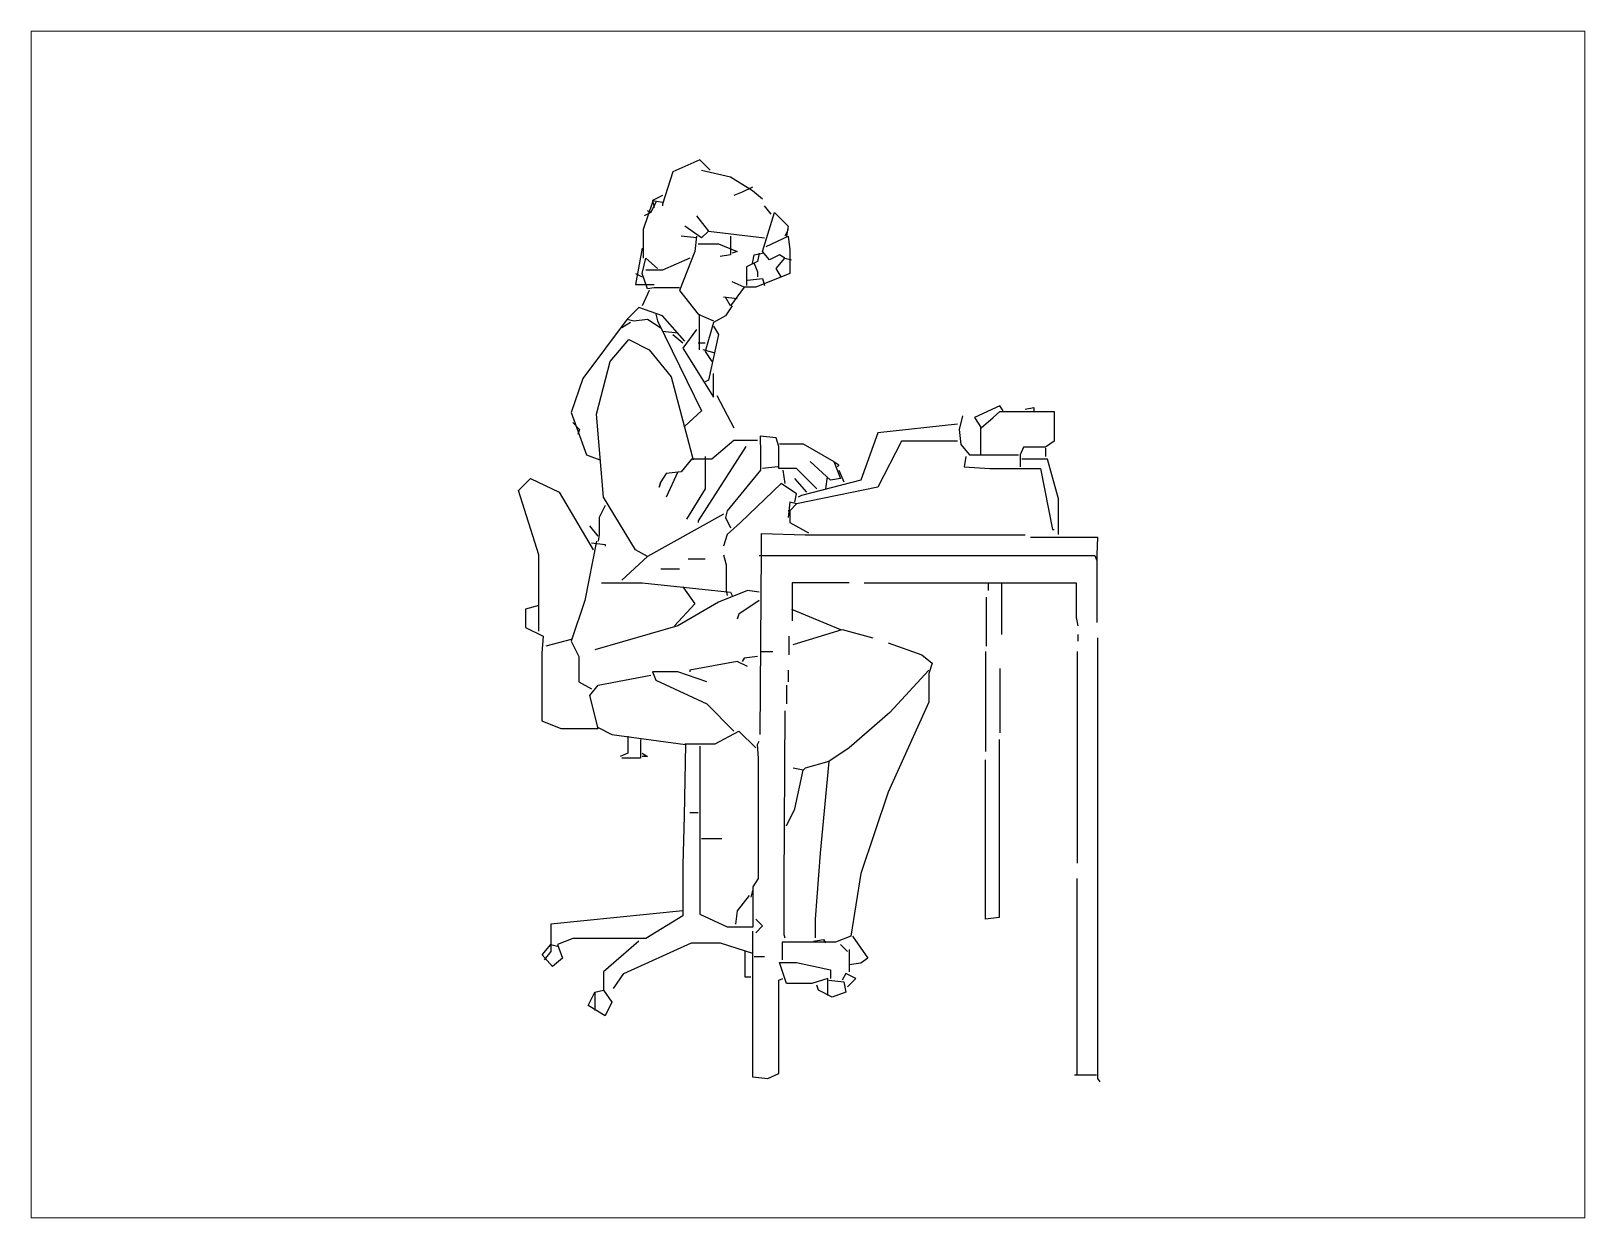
# Paper-space layout 'Drawing484' of a CAD drawing. Header units: millimetres. Extents: x 6 to 632, y -1 to 477.
# The model-space entities are those that its viewports show. They can reach past a viewport. Long polylines and large blocks are cut down to what shows.
import ezdxf

# ---------------------------------------------------------------- set-up
doc = ezdxf.new("R2010")
doc.units = ezdxf.units.MM
doc.layers.add('Standard', color=7, linetype='Continuous')

msp = doc.modelspace()

# ---------------------------------------------------------------- linework, layer by layer
at = {"layer": 'Standard', "linetype": 'Continuous'}
for points in [[(243.805, 396.5), (243.305, 397), (241.972, 396.416), (241.472, 394.833), (241.472, 394.75)], [(243.388, 396.5), (244.805, 396.166), (245.888, 395.5), (246.388, 395.083)], [(241.472, 395.25), (240.972, 395), (241.055, 394.666)], [(245.888, 395.666), (245.388, 395.416), (244.972, 395.25)], [(240.972, 394.916), (240.513, 393.583), (240.513, 392.166)], [(240.888, 394.416), (240.555, 394.25)], [(241.138, 394.916), (240.888, 394.416), (240.722, 394.5)], [(240.972, 395), (241.472, 394.916)], [(247.305, 391.25), (247.055, 391.666), (247.472, 392.166), (247.222, 392.333), (246.722, 392.083), (246.388, 392.5), (246.972, 394.416), (247.638, 393.75), (247.555, 393.25)], [(246.805, 394.333), (246.472, 394.75)], [(243.722, 393.5), (243.388, 393.166), (242.555, 393.75)], [(243.138, 394.25), (243.722, 393.5), (246.472, 393.166)], [(247.638, 393.583), (247.472, 393.25)], [(243.138, 393.25), (243.055, 392.5), (242.305, 390.583), (243.222, 389.416), (243.972, 389.083)], [(243.138, 393.166), (242.388, 393.25)], [(243.222, 392.875), (244.222, 392.875), (245.138, 392.5), (244.888, 392.416)], [(244.805, 393.25), (244.805, 392.333), (244.305, 392.25)], [(246.555, 392.75), (247.638, 393.25), (247.722, 392.583), (247.722, 391.416), (246.055, 390.75), (245.472, 390.75), (244.805, 389.833), (244.555, 390.25)], [(240.472, 392.666), (240.138, 390.875), (241.055, 390.875)], [(242.305, 390.708), (241.055, 390.708), (240.722, 390.666), (240.472, 391.416), (240.555, 391.833), (240.638, 392.166), (241.222, 391.666)], [(242.805, 392.166), (241.472, 391.583), (240.638, 391.583)], [(246.222, 392.416), (246.138, 392), (245.597, 391.75), (245.597, 390.833)], [(245.888, 391.916), (245.972, 392.333), (246.388, 392.416)], [(247.472, 392.166), (247.805, 392.083)], [(240.138, 391.416), (240.472, 391.25)], [(245.972, 391.916), (246.138, 391.5), (246.138, 391.25)], [(240.805, 390.583), (240.472, 389.833)], [(245.472, 390.75), (244.888, 391)], [(245.638, 391.083), (246.388, 391.166), (246.472, 390.833)], [(242.555, 388.083), (241.472, 389.333), (240.305, 389.75), (239.722, 389.166), (237.555, 386.25), (236.972, 384.583), (237.722, 382.5), (238.388, 382.25)], [(244.888, 389.833), (244.555, 389.333), (243.972, 389), (243.555, 387.583), (243.888, 387.083)], [(245.138, 390.166), (244.472, 390.25)], [(239.888, 389), (239.472, 388.75)], [(239.722, 389.166), (240.055, 389.083), (240.722, 389.166), (241.388, 388.75)], [(241.138, 389.416), (241.222, 389.083), (243.388, 384.666), (242.555, 383.916)], [(243.263, 389.416), (243.263, 387.666)], [(244.472, 379.583), (240.722, 377.5), (240.138, 377.833), (238.555, 380.416), (238.222, 384.5), (238.888, 387.083), (239.805, 388.166), (240.805, 387.666), (241.888, 386.333), (242.972, 382.25)], [(241.472, 388.583), (242.222, 388.5)], [(241.972, 388.416), (242.472, 388)], [(243.138, 388.666), (242.472, 387.75), (243.972, 385.333), (243.972, 386.5)], [(243.972, 388.833), (244.222, 388.416), (243.722, 386.166), (243.555, 386.083)], [(243.222, 388), (243.555, 388)], [(244.055, 387.5), (243.472, 387.666)], [(244.138, 385.416), (244.972, 383.833)], [(256.222, 384.416), (256.055, 383.75), (256.138, 383), (256.555, 382.5), (258.972, 382.5)], [(258.222, 384.666), (258.055, 384.916), (256.805, 384.333), (257.138, 383.833), (257.722, 384.333), (258.055, 384.625), (260.722, 384.625), (260.722, 383.166), (260.305, 382.875), (259.222, 382.875), (259.055, 382.5), (259.055, 381.916)], [(259.305, 384.75), (259.722, 384.833), (259.722, 384.666)], [(237.055, 384.083), (237.388, 383.75), (237.305, 383.5)], [(255.972, 384), (252.055, 383.583), (251.222, 381.25), (248.305, 380.5), (248.138, 380.416)], [(257.097, 383.833), (257.097, 382.5)], [(246.138, 383.208), (244.972, 383.208), (243.888, 382.291), (242.888, 382.291), (242.388, 381.666), (241.638, 381.583), (241.388, 381.166), (241.305, 380.916), (241.388, 381.166)], [(245.555, 382.916), (243.222, 379.25), (243.222, 379.166)], [(249.055, 380.833), (248.055, 381.833), (247.18, 381.833), (247.18, 382.916), (247.055, 383.333), (246.263, 383.416), (246.284, 382.583), (246.284, 381.75), (244.638, 379.75), (244.555, 379.416), (244.805, 378.916)], [(247.222, 383.041), (248.388, 383.041), (249.888, 382.166), (250.222, 381.333), (249.722, 381.25), (248.722, 382.166)], [(255.972, 383.166), (253.222, 383.166), (252.055, 380.916), (248.055, 380.083), (247.722, 380.166), (247.638, 379.416)], [(260.305, 382.833), (260.305, 382.416)], [(243.555, 382.416), (243.555, 380.833), (242.638, 379.333)], [(249.888, 382.166), (250.138, 382), (250.055, 381.916)], [(256.388, 382.416), (256.305, 381.916), (257.555, 381.833), (260.055, 381.833), (260.638, 378.833), (260.722, 378.833)], [(260.93, 378.583), (260.93, 380.333), (260.388, 382.291), (259.138, 382.291)], [(235.388, 373.833), (235.388, 377.583), (234.388, 380.75), (234.972, 381.333), (236.388, 380.666), (238.055, 377.833)], [(242.222, 381.666), (241.638, 380.416)], [(247.138, 381.916), (246.388, 381.833)], [(247.388, 381.75), (247.472, 381.083)], [(248.555, 380.666), (247.972, 381.333)], [(249.555, 381.416), (249.472, 380.833)], [(250.138, 381.75), (250.388, 381.166)], [(247.972, 380.166), (248.055, 380.583), (247.305, 381.083), (245.305, 379.166), (244.638, 378.583), (244.472, 378)], [(238.638, 380), (238.347, 379.416), (238.347, 378.583), (238.305, 378.25)], [(248.055, 380.083), (247.722, 379.75), (247.638, 379.75)], [(247.722, 379.75), (247.722, 379.166), (248.638, 378.666)], [(238.305, 378.5), (237.888, 379)], [(238.222, 378.25), (237.638, 375.333), (236.972, 373.333), (237.347, 372.583), (237.347, 371.333), (237.972, 371)], [(246.263, 368.75), (246.326, 377.75), (246.326, 378.625), (248.472, 378.562), (259.305, 378.562)], [(259.555, 378.458), (262.847, 378.458), (262.826, 377.583), (262.826, 374.25)], [(237.972, 378.166), (238.638, 378.083), (238.638, 378)], [(240.722, 377.5), (239.472, 376.333)], [(244.472, 377.583), (244.597, 377.083), (244.597, 375.833), (244.638, 375.583)], [(246.222, 377.541), (262.722, 377.541), (262.805, 377.333)], [(242.305, 376.875), (241.388, 376.875)], [(243.555, 377.375), (242.722, 377.375)], [(238.472, 376.208), (240.472, 376.208), (244.805, 375.75), (244.888, 375.583)], [(242.472, 376), (243.055, 375.166), (242.055, 374.083)], [(250.638, 376.208), (247.847, 376.208), (247.847, 374.333)], [(251.388, 376.208), (261.805, 376.208), (261.805, 374.5), (261.888, 374.083)], [(257.472, 376.166), (257.472, 375.833)], [(258.138, 376.166), (258.138, 373.666)], [(246.222, 375.75), (245.638, 375.833), (244.222, 375.25), (242.222, 374.083), (238.138, 372.916)], [(246.222, 375.333), (245.222, 374.666), (245.138, 374.416)], [(257.388, 375.5), (257.388, 373.083)], [(235.388, 375.083), (234.722, 374.916), (234.722, 374), (235.597, 373.583), (235.534, 372.75), (235.534, 369.416), (236.472, 369.041), (238.305, 369.041), (237.888, 370.666), (238.305, 371.166), (240.888, 371.666)], [(247.805, 374.916), (250.222, 373.916)], [(247.888, 373.166), (250.305, 373.916), (251.805, 373.5)], [(261.888, 373.666), (261.888, 373.333)], [(236.972, 373.416), (235.722, 373.083)], [(252.555, 373.25), (254.222, 372.666), (254.722, 372.25), (254.555, 371.75), (254.555, 370.333), (252.555, 365.916), (251.222, 361.916), (250.722, 358.833), (249.972, 358.541), (247.347, 358.541), (247.347, 357.666)], [(247.68, 373.583), (247.68, 372.666)], [(262.847, 373.5), (262.847, 351.833), (262.972, 351.666)], [(245.638, 372.083), (245.138, 372.333), (242.805, 371.916), (242.805, 371.833)], [(246.138, 372.583), (245.472, 372.5), (245.388, 372.333)], [(246.305, 372.833), (246.888, 372.833)], [(257.347, 372.833), (257.347, 367.916)], [(261.847, 372.833), (261.847, 362.416)], [(243.638, 371.333), (242.222, 371.833), (240.972, 371.833), (241.138, 371.416), (243.638, 370.25), (244.972, 368.916)], [(247.638, 371.916), (247.638, 371.333)], [(254.555, 371.916), (252.638, 369.833), (250.638, 368.083), (249.638, 367.416), (249.222, 362.916), (248.972, 359.666), (248.972, 358.75)], [(258.055, 372), (258.055, 368.833)], [(247.555, 371.166), (247.555, 370.25)], [(247.472, 369.916), (247.43, 361.416), (247.43, 358.916), (247.472, 358.75)], [(238.305, 369.083), (238.972, 368.75), (242.597, 368.25), (242.534, 364.75), (242.461, 362.333), (242.461, 359.833), (240.638, 358.708), (237.055, 358.708), (236.305, 358.416), (236.555, 357.75), (236.055, 357.333), (235.555, 357.916), (235.972, 358.416), (236.305, 358.333)], [(239.763, 368.666), (239.763, 367.833), (239.388, 367.666)], [(240.388, 368.5), (240.388, 367.583), (239.472, 367.583)], [(242.555, 368.291), (244.055, 368.291), (245.222, 368.916), (246.055, 368.083)], [(243.305, 368.166), (243.305, 359.916), (244.638, 359.291), (245.93, 359.291), (245.93, 361.25), (246.18, 361.666), (246.18, 367.583), (246.138, 368.25), (246.222, 368.416)], [(258.013, 368.5), (258.013, 359.75), (257.347, 359.666), (257.347, 367.5)], [(240.472, 367.833), (240.722, 367.666), (240.472, 367.666)], [(247.555, 364.25), (247.972, 365.083), (248.388, 367), (247.888, 367.083)], [(249.638, 367.416), (248.472, 367.083), (248.388, 367)], [(242.805, 364.916), (243.222, 364.916)], [(243.388, 363.625), (244.388, 363.625)], [(261.847, 352), (261.847, 361.666)], [(245.722, 360.833), (245.138, 360.083), (245.055, 359.416)], [(245.888, 361.083), (245.805, 360.75)], [(242.472, 360.083), (235.972, 359.416), (235.972, 358.083), (235.638, 357.666)], [(246.055, 359.666), (246.388, 359.333), (246.055, 359)], [(240.305, 358.583), (238.555, 357.083), (238.555, 356.166)], [(239.055, 356.25), (239.555, 357), (242.888, 358.5), (244.305, 358.5), (245.888, 358)], [(245.888, 359.083), (245.888, 351.916), (246.638, 351.833), (247.18, 352.083), (247.18, 356.666), (247.388, 356.75)], [(248.888, 358.583), (249.388, 358.666), (249.472, 358.5)], [(250.222, 358.416), (250.555, 358.083)], [(250.805, 358.833), (251.555, 357.75), (251.222, 357.5), (250.638, 357.416)], [(245.513, 358.083), (245.513, 356.833), (245.805, 356.833)], [(245.972, 357.833), (246.472, 357.833)], [(250.638, 358.166), (250.638, 357.083)], [(249.597, 355.916), (249.597, 356.75), (248.805, 356.5), (247.555, 356.5), (247.222, 357.541), (248.055, 357.541), (249.722, 357.166), (249.722, 356.75)], [(250.555, 356.333), (250.972, 356.75), (250.472, 357), (250.305, 356.666)], [(238.555, 356.166), (238.972, 355.583), (238.638, 354.916), (237.805, 355.416), (238.138, 356.083), (238.555, 356.166)], [(238.138, 356.083), (238.138, 355.166)], [(249.638, 356.666), (250.388, 356.583), (250.472, 356.083), (249.805, 355.833), (249.138, 356.166), (249.055, 356.416)], [(262.805, 352), (261.722, 352)]]:
    msp.add_lwpolyline(points, dxfattribs=at)

psp = doc.layouts.new('Drawing484')

# ---------------------------------------------------------------- viewports
at = {"layer": '0'}
psp.add_viewport(center=(319, 238.05), size=(626.48, 478.5415), view_center_point=(248.619, 374.156), view_height=58.36417, dxfattribs=at)

doc.saveas('drawing.dxf')
